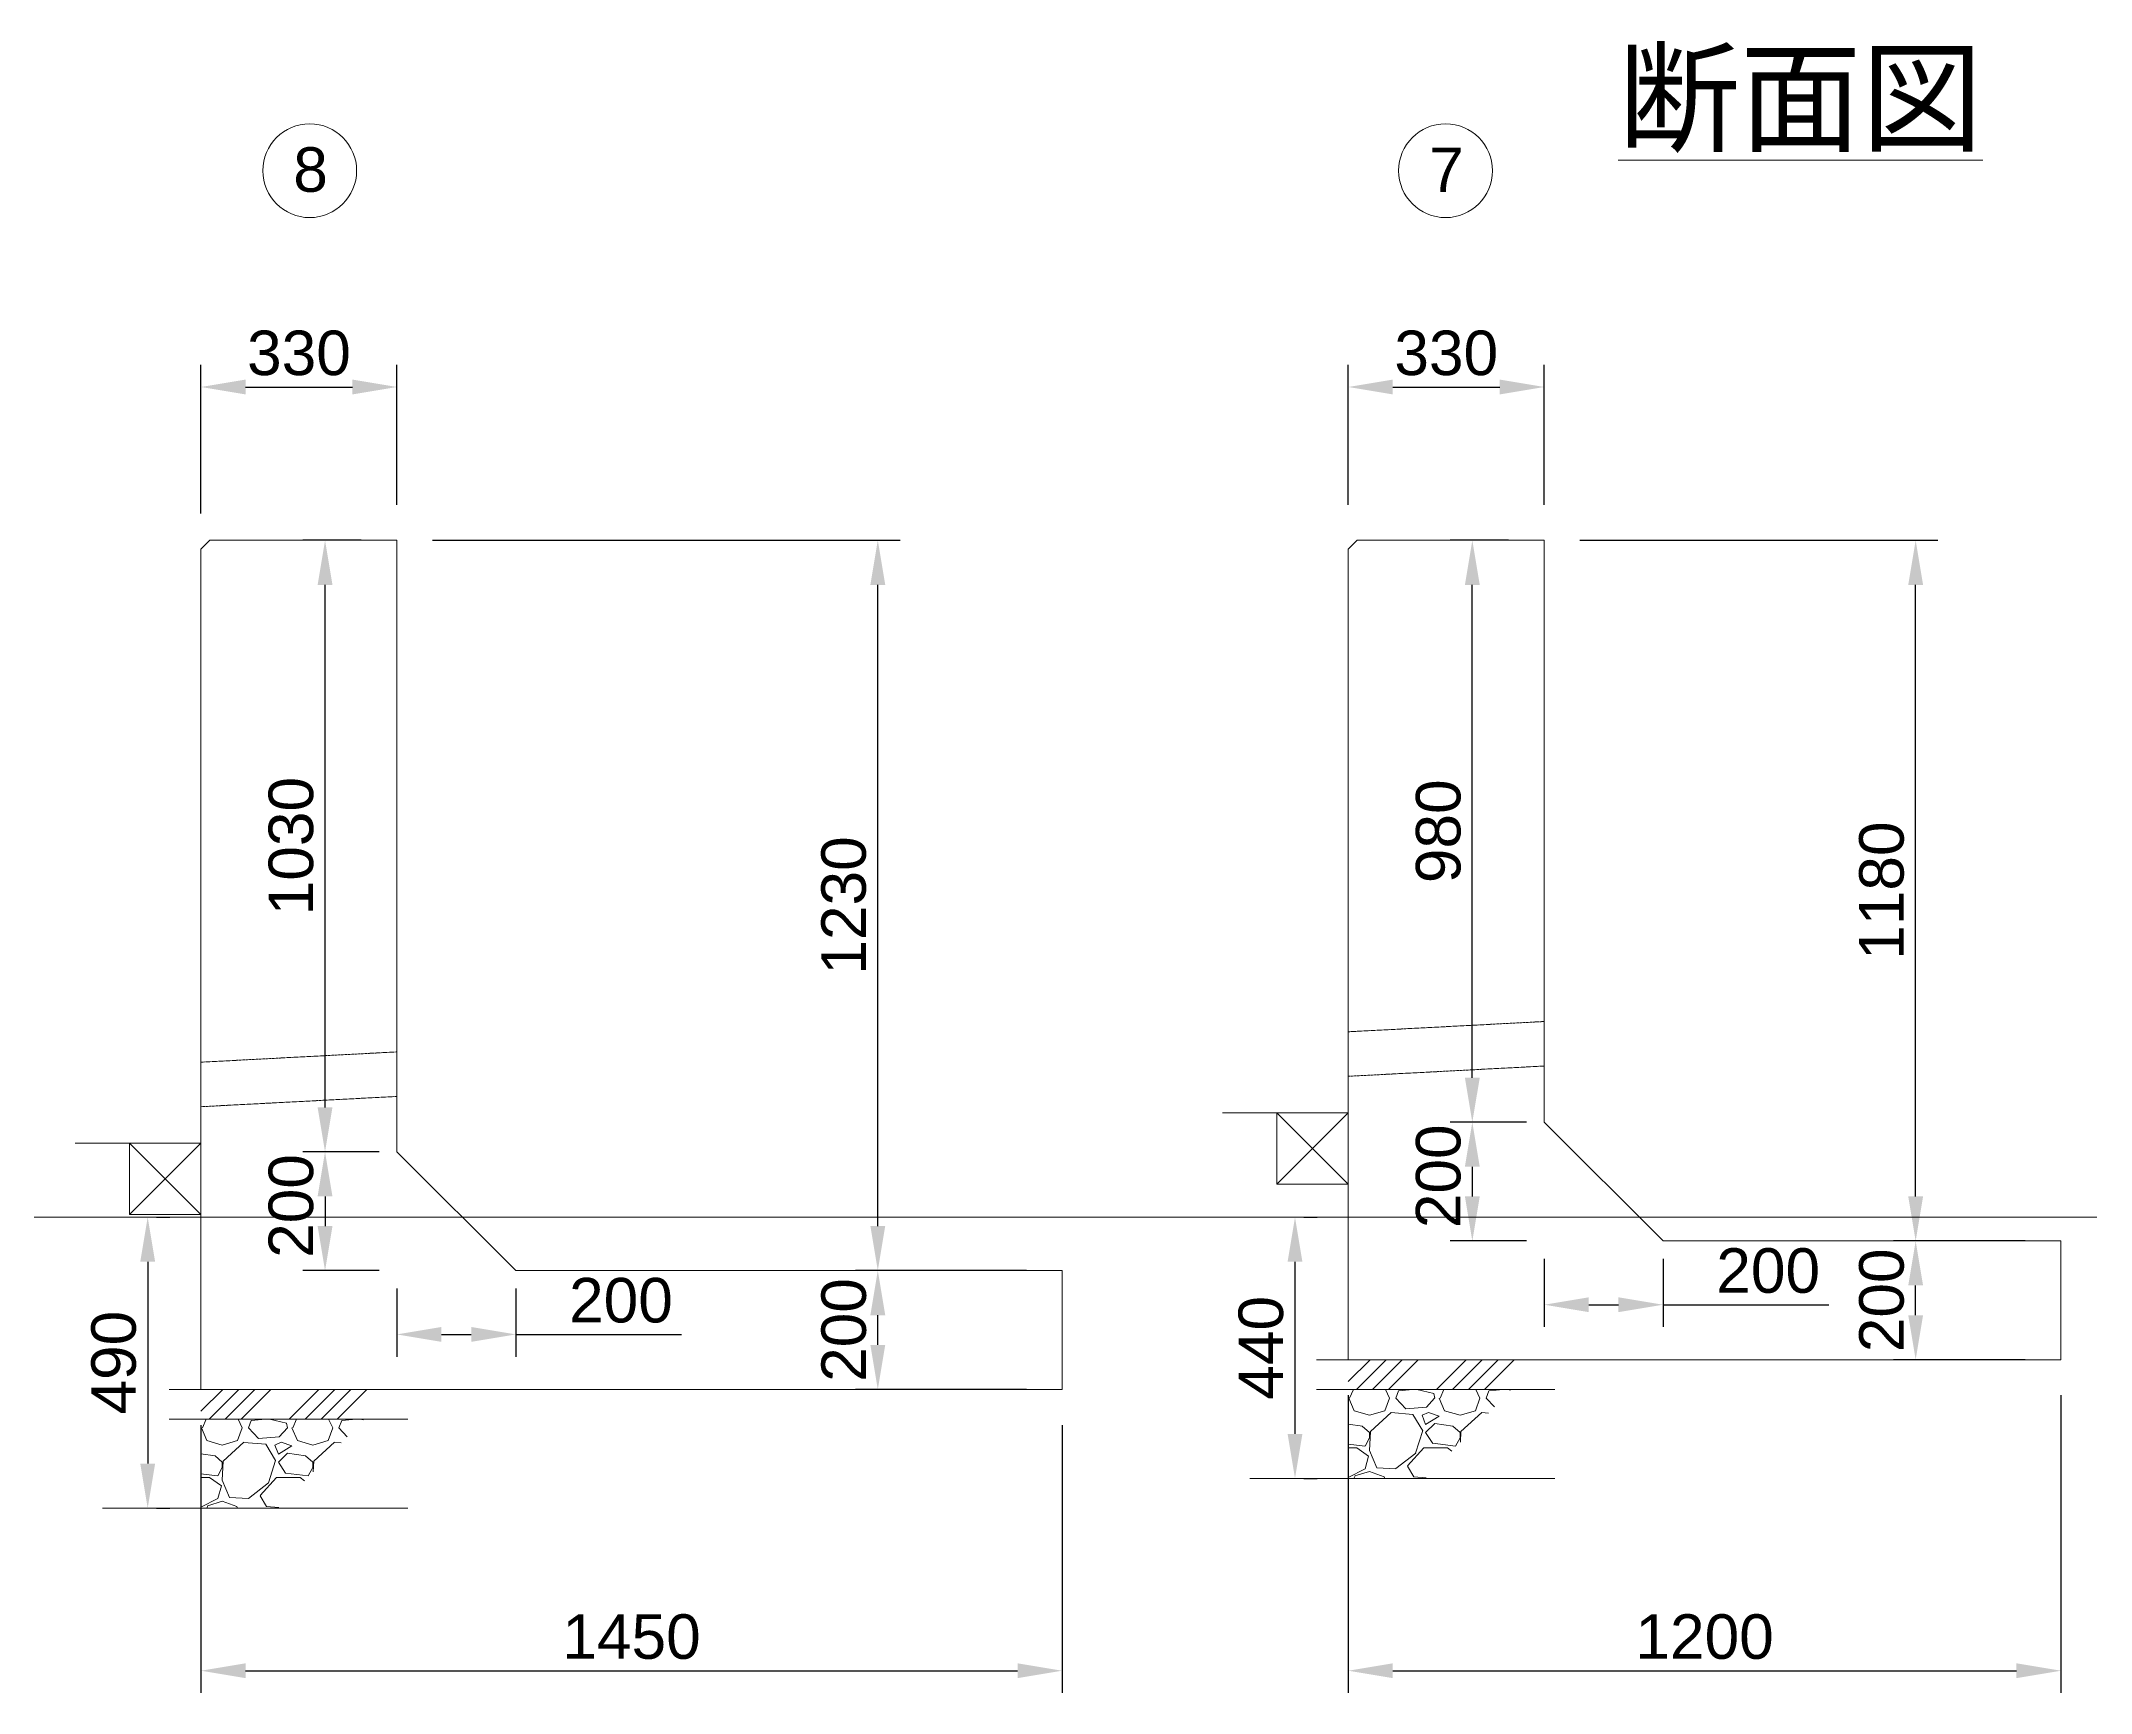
# Model space of a CAD drawing. Header units: millimetres. Extents: x -58267 to 200953, y -49295 to 43144.
# Drawn here: x 3096 to 6548, y -19243 to -16461 of the extents above; entities that cross this region are included whole.
import ezdxf

# ---------------------------------------------------------------- set-up
doc = ezdxf.new("R2010")
doc.units = ezdxf.units.MM
doc.header["$LTSCALE"] = 0.25
doc.linetypes.add('ACAD_ISO02W100', pattern=[15, 12, -3])
for name, color, linetype, lineweight in [('1-main', 7, 'Continuous', 9), ('2-DIMS', 8, 'Continuous', 9), ('6-depthlines', 190, 'Continuous', 9)]:
    doc.layers.add(name, color=color, linetype=linetype, lineweight=lineweight)
doc.styles.get("Standard").update_dxf_attribs({"font": 'arial.ttf'})
doc.dimstyles.new('Annotative in mm', dxfattribs={"dimscale": 0, "dimtxt": 2.5, "dimasz": 2.5, "dimexe": 1.25, "dimexo": 2, "dimtad": 1, "dimdec": 0, "dimdsep": 46, "dimtxsty": 'Standard', "dimcen": 2.5, "dimadec": 0, "dimazin": 0, "dimtfac": 1, "dimtdec": 0, "dimtmove": 0, "dimatfit": 3, "dimfxl": 1, "dimarcsym": 0})

# ---------------------------------------------------------------- blocks, each defined once
blk = doc.blocks.new('*D48')
at = {"layer": '2-DIMS', "color": 0, "lineweight": -2, "transparency": 16777216}
for p, q in [((3365.1, -17256.9), (3365.1, -17006.2)), ((3695.1, -17241.9), (3695.1, -17006.2)), ((3440.1, -17043.7), (3620.1, -17043.7))]:
    blk.add_line(p, q, dxfattribs=at)
at = {"layer": '2-DIMS', "color": 0, "transparency": 16777216}
for points in [[(3440.1, -17031.2), (3440.1, -17056.2), (3365.1, -17043.7)], [(3620.1, -17031.2), (3620.1, -17056.2), (3695.1, -17043.7)]]:
    blk.add_solid(points, dxfattribs=at)
at = {"layer": 'Defpoints', "color": 0, "transparency": 16777216}
for p in [(3695.1, -17043.7), (3365.1, -17316.9), (3695.1, -17301.9)]:
    blk.add_point(p, dxfattribs=at)
at = {"layer": '2-DIMS', "color": 0, "transparency": 16777216, "insert": (3530.1, -16986.7), "char_height": 75, "attachment_point": 5}
blk.add_mtext('330', dxfattribs=at)
blk = doc.blocks.new('*D49')
at = {"layer": '2-DIMS', "color": 0, "lineweight": -2, "transparency": 16777216}
for p, q in [((3365.1, -18791.9), (3365.1, -19243.2)), ((4815.1, -18791.9), (4815.1, -19243.2)), ((3440.1, -19205.7), (4740.1, -19205.7))]:
    blk.add_line(p, q, dxfattribs=at)
at = {"layer": '2-DIMS', "color": 0, "transparency": 16777216}
for points in [[(3440.1, -19193.2), (3440.1, -19218.2), (3365.1, -19205.7)], [(4740.1, -19193.2), (4740.1, -19218.2), (4815.1, -19205.7)]]:
    blk.add_solid(points, dxfattribs=at)
at = {"layer": 'Defpoints', "color": 0, "transparency": 16777216}
for p in [(3365.1, -18731.9), (4815.1, -18731.9), (4815.1, -19205.7)]:
    blk.add_point(p, dxfattribs=at)
at = {"layer": '2-DIMS', "color": 0, "transparency": 16777216, "insert": (4090.1, -19148.7), "char_height": 75, "attachment_point": 5}
blk.add_mtext('1450', dxfattribs=at)
blk = doc.blocks.new('*D50')
at = {"layer": '2-DIMS', "color": 0, "lineweight": -2, "transparency": 16777216}
for p, q in [((4755.1, -18531.9), (4467.3, -18531.9)), ((4504.8, -18656.9), (4504.8, -18606.9)), ((4755.1, -18731.9), (4467.3, -18731.9))]:
    blk.add_line(p, q, dxfattribs=at)
at = {"layer": '2-DIMS', "color": 0, "transparency": 16777216}
for points in [[(4492.3, -18606.9), (4517.3, -18606.9), (4504.8, -18531.9)], [(4492.3, -18656.9), (4517.3, -18656.9), (4504.8, -18731.9)]]:
    blk.add_solid(points, dxfattribs=at)
at = {"layer": 'Defpoints', "color": 0, "transparency": 16777216}
for p in [(4504.8, -18531.9), (4815.1, -18531.9), (4815.1, -18731.9)]:
    blk.add_point(p, dxfattribs=at)
at = {"layer": '2-DIMS', "color": 0, "transparency": 16777216, "insert": (4447.8, -18631.9), "char_height": 75, "attachment_point": 5, "rotation": 90}
blk.add_mtext('200', dxfattribs=at)
blk = doc.blocks.new('*D51')
at = {"layer": '2-DIMS', "color": 0, "lineweight": -2, "transparency": 16777216}
for p, q in [((3755.1, -17301.9), (4542.3, -17301.9)), ((4504.8, -18456.9), (4504.8, -17376.9)), ((4755.1, -18531.9), (4467.3, -18531.9))]:
    blk.add_line(p, q, dxfattribs=at)
at = {"layer": '2-DIMS', "color": 0, "transparency": 16777216}
for points in [[(4492.3, -17376.9), (4517.3, -17376.9), (4504.8, -17301.9)], [(4492.3, -18456.9), (4517.3, -18456.9), (4504.8, -18531.9)]]:
    blk.add_solid(points, dxfattribs=at)
at = {"layer": 'Defpoints', "color": 0, "transparency": 16777216}
for p in [(3695.1, -17301.9), (4504.8, -17301.9), (4815.1, -18531.9)]:
    blk.add_point(p, dxfattribs=at)
at = {"layer": '2-DIMS', "color": 0, "transparency": 16777216, "insert": (4447.7, -17916.9), "char_height": 75, "attachment_point": 5, "rotation": 90}
blk.add_mtext('1230', dxfattribs=at)
blk = doc.blocks.new('*D52')
at = {"layer": '2-DIMS', "color": 0, "lineweight": -2, "transparency": 16777216}
for p, q in [((5297, -17241.9), (5297, -17006.2)), ((5627, -17241.9), (5627, -17006.2)), ((5372, -17043.7), (5552, -17043.7))]:
    blk.add_line(p, q, dxfattribs=at)
at = {"layer": '2-DIMS', "color": 0, "transparency": 16777216}
for points in [[(5372, -17031.2), (5372, -17056.2), (5297, -17043.7)], [(5552, -17031.2), (5552, -17056.2), (5627, -17043.7)]]:
    blk.add_solid(points, dxfattribs=at)
at = {"layer": 'Defpoints', "color": 0, "transparency": 16777216}
for p in [(5627, -17043.7), (5297, -17301.9), (5627, -17301.9)]:
    blk.add_point(p, dxfattribs=at)
at = {"layer": '2-DIMS', "color": 0, "transparency": 16777216, "insert": (5462, -16986.7), "char_height": 75, "attachment_point": 5}
blk.add_mtext('330', dxfattribs=at)
blk = doc.blocks.new('*D57')
at = {"layer": '2-DIMS', "color": 0, "lineweight": -2, "transparency": 16777216}
for p, q in [((5297, -18741.9), (5297, -19243.2)), ((6497, -18741.9), (6497, -19243.2)), ((5372, -19205.7), (6422, -19205.7))]:
    blk.add_line(p, q, dxfattribs=at)
at = {"layer": '2-DIMS', "color": 0, "transparency": 16777216}
for points in [[(5372, -19193.2), (5372, -19218.2), (5297, -19205.7)], [(6422, -19193.2), (6422, -19218.2), (6497, -19205.7)]]:
    blk.add_solid(points, dxfattribs=at)
at = {"layer": 'Defpoints', "color": 0, "transparency": 16777216}
for p in [(5297, -18681.9), (6497, -18681.9), (6497, -19205.7)]:
    blk.add_point(p, dxfattribs=at)
at = {"layer": '2-DIMS', "color": 0, "transparency": 16777216, "insert": (5897, -19148.7), "char_height": 75, "attachment_point": 5}
blk.add_mtext('1200', dxfattribs=at)
blk = doc.blocks.new('*D58')
at = {"layer": '2-DIMS', "color": 0, "lineweight": -2, "transparency": 16777216}
for p, q in [((6437, -18481.9), (6214.9, -18481.9)), ((6252.4, -18606.9), (6252.4, -18556.9)), ((6437, -18681.9), (6214.9, -18681.9))]:
    blk.add_line(p, q, dxfattribs=at)
at = {"layer": '2-DIMS', "color": 0, "transparency": 16777216}
for points in [[(6239.9, -18556.9), (6264.9, -18556.9), (6252.4, -18481.9)], [(6239.9, -18606.9), (6264.9, -18606.9), (6252.4, -18681.9)]]:
    blk.add_solid(points, dxfattribs=at)
at = {"layer": 'Defpoints', "color": 0, "transparency": 16777216}
for p in [(6252.4, -18481.9), (6497, -18481.9), (6497, -18681.9)]:
    blk.add_point(p, dxfattribs=at)
at = {"layer": '2-DIMS', "color": 0, "transparency": 16777216, "insert": (6195.3, -18581.9), "char_height": 75, "attachment_point": 5, "rotation": 90}
blk.add_mtext('200', dxfattribs=at)
blk = doc.blocks.new('*D59')
at = {"layer": '2-DIMS', "color": 0, "lineweight": -2, "transparency": 16777216}
for p, q in [((5687, -17301.9), (6289.9, -17301.9)), ((6252.4, -18406.9), (6252.4, -17376.9)), ((6437, -18481.9), (6214.9, -18481.9))]:
    blk.add_line(p, q, dxfattribs=at)
at = {"layer": '2-DIMS', "color": 0, "transparency": 16777216}
for points in [[(6239.9, -17376.9), (6264.9, -17376.9), (6252.4, -17301.9)], [(6239.9, -18406.9), (6264.9, -18406.9), (6252.4, -18481.9)]]:
    blk.add_solid(points, dxfattribs=at)
at = {"layer": 'Defpoints', "color": 0, "transparency": 16777216}
for p in [(5627, -17301.9), (6252.4, -17301.9), (6497, -18481.9)]:
    blk.add_point(p, dxfattribs=at)
at = {"layer": '2-DIMS', "color": 0, "transparency": 16777216, "insert": (6195.3, -17891.9), "char_height": 75, "attachment_point": 5, "rotation": 90}
blk.add_mtext('1180', dxfattribs=at)
blk = doc.blocks.new('*D292')
at = {"layer": '2-DIMS', "color": 0, "lineweight": -2, "transparency": 16777216}
for p, q in [((3290, -18441.9), (3312.9, -18441.9)), ((3275.4, -18516.9), (3275.4, -18856.9)), ((3290, -18931.9), (3312.9, -18931.9))]:
    blk.add_line(p, q, dxfattribs=at)
at = {"layer": '2-DIMS', "color": 0, "transparency": 16777216}
for points in [[(3262.9, -18516.9), (3287.9, -18516.9), (3275.4, -18441.9)], [(3262.9, -18856.9), (3287.9, -18856.9), (3275.4, -18931.9)]]:
    blk.add_solid(points, dxfattribs=at)
at = {"layer": 'Defpoints', "color": 0, "transparency": 16777216}
for p in [(3230, -18441.9), (3230, -18931.9), (3275.4, -18931.9)]:
    blk.add_point(p, dxfattribs=at)
at = {"layer": '2-DIMS', "color": 0, "transparency": 16777216, "insert": (3218.4, -18686.9), "char_height": 75, "attachment_point": 5, "rotation": 90}
blk.add_mtext('490', dxfattribs=at)
blk = doc.blocks.new('*D293')
at = {"layer": '2-DIMS', "color": 0, "lineweight": -2, "transparency": 16777216}
for p, q in [((5221.9, -18441.9), (5244.8, -18441.9)), ((5207.3, -18516.9), (5207.3, -18806.9)), ((5221.9, -18881.9), (5244.8, -18881.9))]:
    blk.add_line(p, q, dxfattribs=at)
at = {"layer": '2-DIMS', "color": 0, "transparency": 16777216}
for points in [[(5194.8, -18516.9), (5219.8, -18516.9), (5207.3, -18441.9)], [(5194.8, -18806.9), (5219.8, -18806.9), (5207.3, -18881.9)]]:
    blk.add_solid(points, dxfattribs=at)
at = {"layer": 'Defpoints', "color": 0, "transparency": 16777216}
for p in [(5161.9, -18441.9), (5161.9, -18881.9), (5207.3, -18881.9)]:
    blk.add_point(p, dxfattribs=at)
at = {"layer": '2-DIMS', "color": 0, "transparency": 16777216, "insert": (5150.2, -18661.9), "char_height": 75, "attachment_point": 5, "rotation": 90}
blk.add_mtext('440', dxfattribs=at)
blk = doc.blocks.new('*D803')
at = {"layer": '2-DIMS', "color": 0, "lineweight": -2, "transparency": 16777216}
for p, q in [((3665.1, -18331.9), (3536.5, -18331.9)), ((3574, -18406.9), (3574, -18456.9)), ((3665.1, -18531.9), (3536.5, -18531.9))]:
    blk.add_line(p, q, dxfattribs=at)
at = {"layer": '2-DIMS', "color": 0, "transparency": 16777216}
for points in [[(3561.5, -18406.9), (3586.5, -18406.9), (3574, -18331.9)], [(3561.5, -18456.9), (3586.5, -18456.9), (3574, -18531.9)]]:
    blk.add_solid(points, dxfattribs=at)
at = {"layer": 'Defpoints', "color": 0, "transparency": 16777216}
for p in [(3695.1, -18331.9), (3574, -18531.9), (3695.1, -18531.9)]:
    blk.add_point(p, dxfattribs=at)
at = {"layer": '2-DIMS', "color": 0, "transparency": 16777216, "insert": (3517, -18423), "char_height": 75, "attachment_point": 5, "rotation": 90}
blk.add_mtext('200', dxfattribs=at)
blk = doc.blocks.new('*D804')
at = {"layer": '2-DIMS', "color": 0, "lineweight": -2, "transparency": 16777216}
for p, q in [((3695.1, -18561.9), (3695.1, -18676.8)), ((3895.1, -18561.9), (3895.1, -18676.8)), ((3770.1, -18639.3), (3820.1, -18639.3)), ((3895.1, -18639.3), (4174.4, -18639.3))]:
    blk.add_line(p, q, dxfattribs=at)
at = {"layer": '2-DIMS', "color": 0, "transparency": 16777216}
for points in [[(3770.1, -18626.8), (3770.1, -18651.8), (3695.1, -18639.3)], [(3820.1, -18626.8), (3820.1, -18651.8), (3895.1, -18639.3)]]:
    blk.add_solid(points, dxfattribs=at)
at = {"layer": 'Defpoints', "color": 0, "transparency": 16777216}
for p in [(3695.1, -18531.9), (3895.1, -18531.9), (3895.1, -18639.3)]:
    blk.add_point(p, dxfattribs=at)
at = {"layer": '2-DIMS', "color": 0, "transparency": 16777216, "insert": (4072.3, -18582.2), "char_height": 75, "attachment_point": 5}
blk.add_mtext('200', dxfattribs=at)
blk = doc.blocks.new('*D806')
at = {"layer": '2-DIMS', "color": 0, "lineweight": -2, "transparency": 16777216}
for p, q in [((3635.1, -17301.9), (3536.5, -17301.9)), ((3574, -18256.9), (3574, -17376.9)), ((3635.1, -18331.9), (3536.5, -18331.9))]:
    blk.add_line(p, q, dxfattribs=at)
at = {"layer": '2-DIMS', "color": 0, "transparency": 16777216}
for points in [[(3561.5, -17376.9), (3586.5, -17376.9), (3574, -17301.9)], [(3561.5, -18256.9), (3586.5, -18256.9), (3574, -18331.9)]]:
    blk.add_solid(points, dxfattribs=at)
at = {"layer": 'Defpoints', "color": 0, "transparency": 16777216}
for p in [(3574, -17301.9), (3695.1, -17301.9), (3695.1, -18331.9)]:
    blk.add_point(p, dxfattribs=at)
at = {"layer": '2-DIMS', "color": 0, "transparency": 16777216, "insert": (3517, -17816.9), "char_height": 75, "attachment_point": 5, "rotation": 90}
blk.add_mtext('1030', dxfattribs=at)
blk = doc.blocks.new('*D810')
at = {"layer": '2-DIMS', "color": 0, "lineweight": -2, "transparency": 16777216}
for p, q in [((5597, -18281.9), (5468.4, -18281.9)), ((5505.9, -18356.9), (5505.9, -18406.9)), ((5597, -18481.9), (5468.4, -18481.9))]:
    blk.add_line(p, q, dxfattribs=at)
at = {"layer": '2-DIMS', "color": 0, "transparency": 16777216}
for points in [[(5493.4, -18356.9), (5518.4, -18356.9), (5505.9, -18281.9)], [(5493.4, -18406.9), (5518.4, -18406.9), (5505.9, -18481.9)]]:
    blk.add_solid(points, dxfattribs=at)
at = {"layer": 'Defpoints', "color": 0, "transparency": 16777216}
for p in [(5627, -18281.9), (5505.9, -18481.9), (5627, -18481.9)]:
    blk.add_point(p, dxfattribs=at)
at = {"layer": '2-DIMS', "color": 0, "transparency": 16777216, "insert": (5448.9, -18373), "char_height": 75, "attachment_point": 5, "rotation": 90}
blk.add_mtext('200', dxfattribs=at)
blk = doc.blocks.new('*D811')
at = {"layer": '2-DIMS', "color": 0, "lineweight": -2, "transparency": 16777216}
for p, q in [((5627, -18511.9), (5627, -18626.8)), ((5827, -18511.9), (5827, -18626.8)), ((5702, -18589.3), (5752, -18589.3)), ((5827, -18589.3), (6106.2, -18589.3))]:
    blk.add_line(p, q, dxfattribs=at)
at = {"layer": '2-DIMS', "color": 0, "transparency": 16777216}
for points in [[(5702, -18576.8), (5702, -18601.8), (5627, -18589.3)], [(5752, -18576.8), (5752, -18601.8), (5827, -18589.3)]]:
    blk.add_solid(points, dxfattribs=at)
at = {"layer": 'Defpoints', "color": 0, "transparency": 16777216}
for p in [(5627, -18481.9), (5827, -18481.9), (5827, -18589.3)]:
    blk.add_point(p, dxfattribs=at)
at = {"layer": '2-DIMS', "color": 0, "transparency": 16777216, "insert": (6004.1, -18532.2), "char_height": 75, "attachment_point": 5}
blk.add_mtext('200', dxfattribs=at)
blk = doc.blocks.new('*D812')
at = {"layer": '2-DIMS', "color": 0, "lineweight": -2, "transparency": 16777216}
for p, q in [((5567, -17301.9), (5468.4, -17301.9)), ((5505.9, -18206.9), (5505.9, -17376.9)), ((5567, -18281.9), (5468.4, -18281.9))]:
    blk.add_line(p, q, dxfattribs=at)
at = {"layer": '2-DIMS', "color": 0, "transparency": 16777216}
for points in [[(5493.4, -17376.9), (5518.4, -17376.9), (5505.9, -17301.9)], [(5493.4, -18206.9), (5518.4, -18206.9), (5505.9, -18281.9)]]:
    blk.add_solid(points, dxfattribs=at)
at = {"layer": 'Defpoints', "color": 0, "transparency": 16777216}
for p in [(5505.9, -17301.9), (5627, -17301.9), (5627, -18281.9)]:
    blk.add_point(p, dxfattribs=at)
at = {"layer": '2-DIMS', "color": 0, "transparency": 16777216, "insert": (5448.9, -17791.9), "char_height": 75, "attachment_point": 5, "rotation": 90}
blk.add_mtext('980', dxfattribs=at)

msp = doc.modelspace()

# ---------------------------------------------------------------- hatches: boundary and pattern name
at = {"layer": '1-main'}
h = msp.add_hatch(dxfattribs=at)
h.set_pattern_fill('ANSI34', color=256, scale=0.2)
h.set_pattern_definition([(45, (3960.21, 150), (-80.8223, 80.8223), []), (45, (3987.15, 150), (-80.8223, 80.8223), []), (45, (4014.09, 150), (-80.8223, 80.8223), []), (45, (4041.03, 150), (-80.8223, 80.8223), [])])
h.paths.add_polyline_path([(5297.006, -18681.884), (5297.006, -18731.884), (5571.904, -18731.884), (5618.528, -18681.884)])
h = msp.add_hatch(dxfattribs=at)
h.set_pattern_fill('ANSI34', color=256, scale=0.2)
h.set_pattern_definition([(45, (2028.34, 100), (-80.8223, 80.8223), []), (45, (2055.28, 100), (-80.8223, 80.8223), []), (45, (2082.22, 100), (-80.8223, 80.8223), []), (45, (2109.16, 100), (-80.8223, 80.8223), [])])
h.paths.add_polyline_path([(3365.139, -18731.884), (3365.139, -18781.884), (3640.037, -18781.884), (3686.661, -18731.884)])
h = msp.add_hatch(dxfattribs=at)
h.set_pattern_fill('GRAVEL', color=256, scale=0.2)
h.set_pattern_definition([(228.01279, (4069.935, 302.4), (-1219.2, -1371.6), [20.5033, -2029.829]), (184.96974, (4056.219, 287.16), (1828.7999993, 152.4000087), [35.1843, -3483.2429]), (132.510447, (4021.167, 284.112), (1524.0000006, -1676.3999994), [24.8089, -2456.0834]), (267.27369, (3961.731, 246.012), (152.4000003, 3048), [32.0403, -3171.9862]), (292.833654, (3960.207, 214.008), (-762, 1828.8), [31.418, -3110.3885]), (357.27369, (3972.399, 185.052), (-3048, 152.4000003), [32.0403, -3171.9862]), (37.69424, (4004.403, 183.528), (-1981.1999999, -1524.0000001), [42.3716, -4194.7869]), (72.25533, (4037.931, 209.436), (1066.8000003, 3352.7999999), [40.0032, -3960.3154]), (121.429566, (4050.123, 247.536), (-1219.2000002, 1981.2), [32.1488, -3182.7327]), (175.23636, (4033.359, 274.968), (1676.4, -152.4), [36.7028, -1798.4362]), (222.397438, (3996.783, 278.016), (-1828.8, -1676.4000001), [47.4647, -4699.00635]), (138.814075, (4112.607, 244.488), (-1066.8, 914.4), [16.2003, -1603.834]), (171.469234, (4100.415, 255.156), (1981.2, -304.7999997), [30.8209, -3051.2783]), (225, (4069.94, 259.73), (-2e-14, -152.4), [21.5526, -193.9736]), (203.19859, (4059.267, 278.016), (762, 304.8), [11.6065, -1149.0373]), (291.80141, (4048.6, 273.444), (-152.4, 457.2), [16.4139, -804.2852]), (30.96376, (4054.695, 258.204), (457.2, 304.8), [26.6592, -861.9779]), (161.56505, (4077.555, 271.92), (304.8, -152.4), [19.2772, -462.6539]), (16.38954, (3960.207, 273.444), (1524, 457.2), [27.0053, -2673.5296]), (70.346176, (3986.115, 281.064), (-609.6, -1676.4), [22.6559, -2242.9329]), (293.19859, (4077.555, 302.4), (-304.8, 762), [23.2128, -1137.431]), (343.61046, (4086.699, 281.064), (-1524, 457.2), [27.0053, -2673.5296]), (339.44395, (3960.207, 178.956), (-762, 304.8), [26.0421, -1276.0641]), (294.77514, (3984.591, 169.812), (-762.000001, 1676.3999996), [21.8203, -2160.2156]), (66.80141, (4079.08, 150), (304.8, 762), [23.2128, -1137.431]), (17.354025, (4088.223, 171.336), (-1981.2, -609.6), [25.547, -2529.1426]), (69.44395, (4004.403, 150), (-304.8, -762), [13.021, -1289.0851]), (101.30993, (4069.935, 150), (-152.4, 609.6), [7.7709, -769.3197]), (165.96376, (4068.41, 157.62), (457.2, -152.4), [31.418, -596.9433]), (186.009006, (4037.931, 165.24), (1524, 152.4), [29.116, -2882.4819]), (303.69007, (4054.695, 244.49), (-152.4, 304.8), [21.9794, -527.5066]), (353.157227, (4066.887, 226.2), (2590.8, -304.7999999), [38.3734, -3798.9605]), (60.9454, (4104.987, 221.628), (-609.6, -1066.8), [15.6905, -1553.3635]), (90, (4112.6, 235.34), (-152.4, 152.4), [9.144, -143.256]), (120.25644, (4034.883, 169.812), (609.6, -1066.8), [21.172, -2096.0364]), (48.01279, (4024.215, 188.1), (1219.2, 1371.6), [41.0066, -2009.3257]), (0, (4051.65, 218.58), (152.4, 152.4), [39.624, -112.776]), (325.304846, (4091.271, 218.58), (1524.0000006, -1066.799999), [24.0966, -2385.559]), (254.0546, (4111.083, 204.864), (-152.4, -609.6), [22.1897, -1087.299]), (207.645975, (4104.987, 183.528), (-2895.6, -1523.9999998), [36.1287, -3576.7479]), (175.42608, (4072.983, 166.764), (-1981.2, 152.4), [38.2218, -3783.9508])])
h.paths.add_polyline_path([(5297.006, -18731.884), (5571.691, -18731.884), (5426.942, -18881.884), (5297.006, -18881.884)])
h = msp.add_hatch(dxfattribs=at)
h.set_pattern_fill('GRAVEL', color=256, scale=0.2)
h.set_pattern_definition([(228.01279, (2138.068, 252.4), (-1219.2, -1371.6), [20.5033, -2029.829]), (184.96974, (2124.352, 237.16), (1828.7999993, 152.4000087), [35.1843, -3483.2429]), (132.510447, (2089.3, 234.112), (1524.0000006, -1676.3999994), [24.8089, -2456.0834]), (267.27369, (2029.864, 196.012), (152.4000003, 3048), [32.0403, -3171.9862]), (292.833654, (2028.34, 164.008), (-762, 1828.8), [31.418, -3110.3885]), (357.27369, (2040.532, 135.052), (-3048, 152.4000003), [32.0403, -3171.9862]), (37.69424, (2072.536, 133.528), (-1981.1999999, -1524.0000001), [42.3716, -4194.7869]), (72.25533, (2106.064, 159.436), (1066.8000003, 3352.7999999), [40.0032, -3960.3154]), (121.429566, (2118.256, 197.536), (-1219.2000002, 1981.2), [32.1488, -3182.7327]), (175.23636, (2101.492, 224.968), (1676.4, -152.4), [36.7028, -1798.4362]), (222.397438, (2064.916, 228.016), (-1828.8, -1676.4000001), [47.4647, -4699.00635]), (138.814075, (2180.74, 194.488), (-1066.8, 914.4), [16.2003, -1603.834]), (171.469234, (2168.548, 205.156), (1981.2, -304.7999997), [30.8209, -3051.2783]), (225, (2138.07, 209.73), (-2e-14, -152.4), [21.5526, -193.9736]), (203.19859, (2127.4, 228.016), (762, 304.8), [11.6065, -1149.0373]), (291.80141, (2116.732, 223.444), (-152.4, 457.2), [16.4139, -804.2852]), (30.96376, (2122.828, 208.204), (457.2, 304.8), [26.6592, -861.9779]), (161.56505, (2145.69, 221.92), (304.8, -152.4), [19.2772, -462.6539]), (16.38954, (2028.34, 223.444), (1524, 457.2), [27.0053, -2673.5296]), (70.346176, (2054.248, 231.064), (-609.6, -1676.4), [22.6559, -2242.9329]), (293.19859, (2145.688, 252.4), (-304.8, 762), [23.2128, -1137.431]), (343.61046, (2154.832, 231.064), (-1524, 457.2), [27.0053, -2673.5296]), (339.44395, (2028.34, 128.956), (-762, 304.8), [26.0421, -1276.0641]), (294.77514, (2052.724, 119.812), (-762.000001, 1676.3999996), [21.8203, -2160.2156]), (66.80141, (2147.212, 100), (304.8, 762), [23.2128, -1137.431]), (17.354025, (2156.356, 121.336), (-1981.2, -609.6), [25.547, -2529.1426]), (69.44395, (2072.536, 100), (-304.8, -762), [13.021, -1289.0851]), (101.30993, (2138.068, 100), (-152.4, 609.6), [7.7709, -769.3197]), (165.96376, (2136.544, 107.62), (457.2, -152.4), [31.418, -596.9433]), (186.009006, (2106.064, 115.24), (1524, 152.4), [29.116, -2882.4819]), (303.69007, (2122.83, 194.49), (-152.4, 304.8), [21.9794, -527.5066]), (353.157227, (2135.02, 176.2), (2590.8, -304.7999999), [38.3734, -3798.9605]), (60.9454, (2173.12, 171.628), (-609.6, -1066.8), [15.6905, -1553.3635]), (90, (2180.74, 185.34), (-152.4, 152.4), [9.144, -143.256]), (120.25644, (2103.016, 119.812), (609.6, -1066.8), [21.172, -2096.0364]), (48.01279, (2092.348, 138.1), (1219.2, 1371.6), [41.0066, -2009.3257]), (0, (2119.78, 168.58), (152.4, 152.4), [39.624, -112.776]), (325.304846, (2159.404, 168.58), (1524.0000006, -1066.799999), [24.0966, -2385.559]), (254.0546, (2179.216, 154.864), (-152.4, -609.6), [22.1897, -1087.299]), (207.645975, (2173.12, 133.528), (-2895.6, -1523.9999998), [36.1287, -3576.7479]), (175.42608, (2141.116, 116.764), (-1981.2, 152.4), [38.2218, -3783.9508])])
h.paths.add_polyline_path([(3365.139, -18781.884), (3639.824, -18781.884), (3495.075, -18931.884), (3365.139, -18931.884)])

# ---------------------------------------------------------------- linework, layer by layer
for p, q in [((3380.139, -17301.884), (3365.139, -17316.884)), ((3365.139, -17316.884), (3365.139, -18531.884)), ((3380.139, -17301.884), (3695.139, -17301.884)), ((3695.139, -17301.884), (3695.139, -18331.884)), ((5312.006, -17301.884), (5297.006, -17316.884)), ((5297.006, -17316.884), (5297.006, -18481.884)), ((5312.006, -17301.884), (5627.006, -17301.884)), ((5627.006, -18281.884), (5627.006, -17301.884)), ((5296.844, -18266.019), (5085.079, -18266.019)), ((5176.844, -18386.019), (5296.844, -18266.019)), ((5176.844, -18266.019), (5296.844, -18386.019)), ((5627.006, -18281.884), (5827.006, -18481.884)), ((3364.977, -18317.22), (3153.212, -18317.22)), ((3244.977, -18437.22), (3364.977, -18317.22)), ((3244.977, -18317.22), (3364.977, -18437.22)), ((3695.139, -18331.884), (3895.139, -18531.884)), ((5297.006, -18481.884), (5297.006, -18681.884)), ((6497.006, -18481.884), (5827.006, -18481.884)), ((6497.006, -18681.884), (6497.006, -18481.884)), ((3365.139, -18531.884), (3365.139, -18731.884)), ((4815.139, -18531.884), (3895.139, -18531.884)), ((4815.139, -18731.884), (4815.139, -18531.884)), ((5297.006, -18681.884), (6497.006, -18681.884)), ((3365.139, -18731.884), (4815.139, -18731.884))]:
    msp.add_line(p, q, dxfattribs=at)
at = {"layer": '1-main', "linetype": 'ACAD_ISO02W100'}
for p, q in [((5296.844, -18129.615), (5627.006, -18112.311)), ((3364.977, -18180.816), (3695.139, -18163.513)), ((5296.844, -18204.606), (5627.006, -18187.303)), ((3364.977, -18255.808), (3695.139, -18238.504))]:
    msp.add_line(p, q, dxfattribs=at)
at = {"layer": '1-main'}
for points in [[(5176.844, -18386.019), (5296.844, -18386.019), (5296.844, -18266.019), (5176.844, -18266.019)], [(3244.977, -18437.22), (3364.977, -18437.22), (3364.977, -18317.22), (3244.977, -18317.22)]]:
    msp.add_lwpolyline(points, close=True, dxfattribs=at)
at = {"layer": '2-DIMS'}
for centre in [(3548.222, -16679.39), (5460.805, -16679.39)]:
    msp.add_circle(centre, 79.02, dxfattribs=at)
at = {"layer": '6-depthlines', "color": 1}
msp.add_line((840.582, -18441.884), (12942.928, -18441.884), dxfattribs=at)
at = {"layer": '6-depthlines'}
for p, q in [((5243.506, -18681.884), (5645.012, -18681.884)), ((3311.639, -18731.884), (3713.145, -18731.884)), ((5243.506, -18731.884), (5645.012, -18731.884)), ((3311.639, -18781.884), (3713.145, -18781.884)), ((5131.329, -18881.884), (5645.012, -18881.884)), ((3199.461, -18931.884), (3713.145, -18931.884))]:
    msp.add_line(p, q, dxfattribs=at)

# ---------------------------------------------------------------- texts
at = {"layer": '2-DIMS', "attachment_point": 5}
for s, insert, char_height in [('{\\fMS PGothic|b0|i0|c128|p50;\\L断面図}', (6058.611, -16565.479), 150), ('8', (3549.626, -16677.944), 75), ('7', (5462.209, -16677.944), 75)]:
    msp.add_mtext(s, dxfattribs=dict(at, insert=insert, char_height=char_height))

# ---------------------------------------------------------------- dimensions: what is measured, and where the dimension line sits
at = {"layer": '2-DIMS'}
for base, p1, p2, picture, middle in [((3695.139, -17043.75), (3365.139, -17316.884), (3695.139, -17301.884), '*D48', (3530.139, -16986.681)), ((5627.006, -17043.75), (5297.006, -17301.884), (5627.006, -17301.884), '*D52', (5462.006, -16986.681)), ((6497.006, -19205.74), (5297.006, -18681.884), (6497.006, -18681.884), '*D57', (5897.006, -19148.697)), ((4815.139, -19205.74), (3365.139, -18731.884), (4815.139, -18731.884), '*D49', (4090.139, -19148.697))]:
    dim = msp.add_linear_dim(base=base, p1=p1, p2=p2, dimstyle='Annotative in mm', dxfattribs=at)
    dim.commit()
    dim.dimension.update_dxf_attribs({"geometry": picture, "text_midpoint": middle})
for base, p1, p2, picture, middle in [((3574.035, -17301.884), (3695.139, -18331.884), (3695.139, -17301.884), '*D806', (3516.966, -17816.884)), ((4504.801, -17301.884), (4815.139, -18531.884), (3695.139, -17301.884), '*D51', (4447.733, -17916.884)), ((5505.902, -17301.884), (5627.006, -18281.884), (5627.006, -17301.884), '*D812', (5448.859, -17791.884)), ((6252.389, -17301.884), (6497.006, -18481.884), (5627.006, -17301.884), '*D59', (6195.346, -17891.884))]:
    dim = msp.add_linear_dim(base=base, p1=p1, p2=p2, angle=90, dimstyle='Annotative in mm', dxfattribs=at)
    dim.commit()
    dim.dimension.update_dxf_attribs({"geometry": picture, "text_midpoint": middle})
for base, p1, p2, picture, middle in [((5505.902, -18481.884), (5627.006, -18281.884), (5627.006, -18481.884), '*D810', (5505.902, -18373.005)), ((3574.035, -18531.884), (3695.139, -18331.884), (3695.139, -18531.884), '*D803', (3574.035, -18423.005))]:
    dim = msp.add_linear_dim(base=base, p1=p1, p2=p2, angle=90, dimstyle='Annotative in mm', override={"dimexo": 1}, dxfattribs=at)
    dim.commit()
    dim.dimension.update_dxf_attribs({"geometry": picture, "text_midpoint": middle, "dimtype": 160})
at = {"layer": '2-DIMS', "color": 1}
for base, p1, p2, picture, middle in [((3275.409, -18931.884), (3230.031, -18441.884), (3230.031, -18931.884), '*D292', (3218.366, -18686.884)), ((5207.276, -18881.884), (5161.898, -18441.884), (5161.898, -18881.884), '*D293', (5150.233, -18661.884))]:
    dim = msp.add_linear_dim(base=base, p1=p1, p2=p2, angle=90, dimstyle='Annotative in mm', dxfattribs=at)
    dim.commit()
    dim.dimension.update_dxf_attribs({"geometry": picture, "text_midpoint": middle})
at = {"layer": '2-DIMS'}
for base, p1, p2, picture, middle in [((5827.006, -18589.258), (5627.006, -18481.884), (5827.006, -18481.884), '*D811', (6004.121, -18589.258)), ((3895.139, -18639.258), (3695.139, -18531.884), (3895.139, -18531.884), '*D804', (4072.254, -18639.258))]:
    dim = msp.add_linear_dim(base=base, p1=p1, p2=p2, dimstyle='Annotative in mm', override={"dimexo": 1}, dxfattribs=at)
    dim.commit()
    dim.dimension.update_dxf_attribs({"geometry": picture, "text_midpoint": middle, "dimtype": 160})
for base, p1, p2, picture, middle in [((6252.389, -18481.884), (6497.006, -18681.884), (6497.006, -18481.884), '*D58', (6252.389, -18581.884)), ((4504.801, -18531.884), (4815.139, -18731.884), (4815.139, -18531.884), '*D50', (4504.801, -18631.884))]:
    dim = msp.add_linear_dim(base=base, p1=p1, p2=p2, angle=90, dimstyle='Annotative in mm', dxfattribs=at)
    dim.commit()
    dim.dimension.update_dxf_attribs({"geometry": picture, "text_midpoint": middle, "dimtype": 160})

doc.saveas('drawing.dxf')
